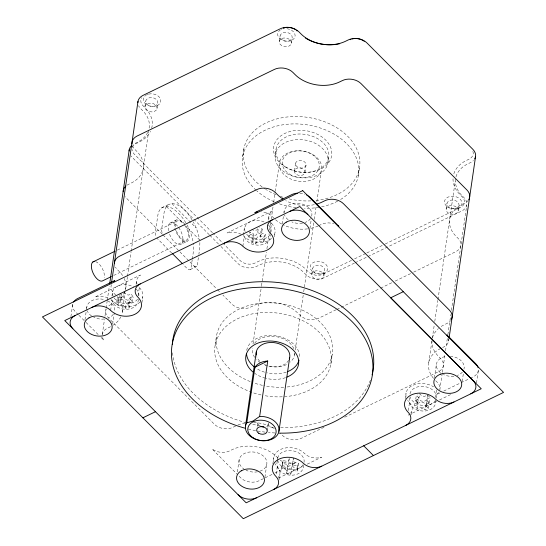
<?xml version="1.0" encoding="UTF-8"?>
<svg xmlns="http://www.w3.org/2000/svg" width="546" height="546" viewBox="0 0 546 546"><rect width="100%" height="100%" fill="white"/><g stroke="black" fill="none" stroke-linecap="round" stroke-linejoin="round"><path stroke-width="0.41" stroke-dasharray="2.73 2.05" d="M199.87 242.588L199.706 248.457L198.86 254.286M70.905 316.612L72.679 304.463M84.978 319.744L86.514 309.213M86.637 308.401L86.869 306.784M102.327 334.241L104.463 319.553M104.941 316.291L106.02 308.899M106.142 308.06L107.125 301.337M107.248 300.498L109.33 286.213M111.95 295.952L112.531 291.994M110.633 310.381L112.032 300.764A13.322 9.5 8.3 0 0 110.886 299.747M112.647 324.269L114.298 312.933M144.943 106.538L145.748 100.99M124.14 291.625L125.519 294.096L128.208 295.079L131.497 294.328L133.088 297.174L129.798 297.932L128.692 299.795L130.064 302.266L129.32 307.343L125.525 308.217L124.147 305.753L121.458 304.764L118.168 305.521L117.124 304.149L116.578 302.668L117.322 297.584L120.611 296.826L121.717 294.97L120.686 293.113M118.168 305.521L118.905 300.436L117.322 297.584M116.578 302.668L119.874 301.911L120.98 300.054L119.601 297.584L120.236 293.222M120.98 300.054L121.717 294.97M129.32 307.343L127.948 304.88L129.054 303.016L132.344 302.259L130.76 299.406L127.471 300.163L124.775 299.181L123.403 296.71L124.038 292.349M122.215 312.571L125.068 292.99M125.669 288.909L127.382 277.15M127.505 276.31L131.06 251.945M131.183 251.105L148.874 129.764M125.525 308.217L126.263 303.139L124.891 300.669L122.202 299.679L118.905 300.436M127.948 304.88L128.692 299.795M157.036 108.517A6.129 4.375 8.3 0 0 148.642 103.303A6.129 4.375 8.3 0 0 147.29 110.756A6.129 4.375 8.3 0 0 157.036 108.517L157.849 102.969A6.129 4.375 8.3 0 0 149.447 97.761A6.129 4.375 8.3 0 0 148.102 105.214A6.129 4.375 8.3 0 0 157.849 102.969M130.76 299.406L131.497 294.328M132.344 302.259L133.088 297.174M136.077 284.289L136.664 280.282M138.152 295.536L139.319 287.524A13.322 9.5 8.3 0 1 138.35 286.418M138.363 299.467C137.531 314.073 111.118 311.479 111.718 297.536M141.946 302.552L142.765 296.942M192.199 259.835L190.984 268.154A5.33 2.573 64.1 0 1 187.203 268.591L183.04 264.407M192.322 259.002L193.407 251.515A29.313 14.169 64.1 0 0 193.311 243.209M198.375 257.61L197.283 265.097A5.33 2.573 64.1 0 1 193.502 265.54M215.151 345.195L216.557 335.578M242.649 156.661L243.728 149.263M244.751 227.825C241.168 235.811 247.099 244.151 255.398 244.874C261.848 246.191 270.625 242.915 270.584 235.299M242.854 246.212L244.26 236.595A13.322 9.5 8.3 0 0 243.113 235.579M253.221 240.226L252.095 238.213L248.799 237.005L249.542 231.92L252.839 233.128L253.958 235.149L253.221 240.226L251.863 242.513L255.671 243.905L257.03 241.625L259.712 241.011L263.008 242.219L264.046 240.998L265.315 234.5L262.019 233.292L260.899 231.279L262.251 228.999L259.111 227.778M248.799 237.005L250.361 234.37L250.682 232.193M279.265 41.346L280.071 35.804M251.863 242.513L252.607 237.428L253.958 235.149M255.671 243.905L256.415 238.827L257.767 236.541L260.456 235.927L263.752 237.135L265.315 234.5M250.361 234.37L253.665 235.579L256.347 234.964L257.705 232.685L258.442 227.6M264.578 239.585L261.275 238.377L260.155 236.363L260.899 231.279M260.155 236.363L261.514 234.077L262.251 228.999M291.359 43.332A6.129 4.375 8.3 0 0 282.964 38.118A6.129 4.375 8.3 0 0 281.613 45.571A6.129 4.375 8.3 0 0 291.359 43.332L292.171 37.783A6.129 4.375 8.3 0 0 283.77 32.569A6.129 4.375 8.3 0 0 282.425 40.029A6.129 4.375 8.3 0 0 292.171 37.783M275.28 154.429L276.092 148.887M263.008 242.219L263.752 237.135M268.304 220.12L268.891 216.114M253.023 343.953L261.384 286.623M261.507 285.776L266.428 252.054M266.919 248.683L269.13 233.504M269.628 230.132L270.734 222.543M271.226 219.171L273.068 206.525M273.683 202.313L275.157 192.192M275.28 191.353L279.463 162.688M270.14 232.971L271.539 223.355A13.322 9.5 8.3 0 1 270.577 222.249M237.374 471.894L239.141 459.746M274.406 236.78L274.993 232.773M282.268 223.996L283.449 215.902M283.92 212.66L284.159 211.043M257.173 426.296L257.767 422.188A5.33 3.802 8.3 0 0 259.814 425.86M294.43 170.809L295.509 163.418M267.328 430.487L268.284 423.914M304.948 172.536A5.33 3.802 8.3 0 0 297.645 168.004A5.33 3.802 8.3 0 0 296.471 174.481A5.33 3.802 8.3 0 0 304.948 172.536L306.026 165.138A5.33 3.802 8.3 0 0 298.723 160.606A5.33 3.802 8.3 0 0 297.55 167.09A5.33 3.802 8.3 0 0 306.026 165.138M264.919 477.231L266.81 464.271M272.884 463.731L273.819 457.323M309.93 228.528L311.227 219.615M277.3 461.138C273.02 476.958 303.726 481.163 303.712 464.653M277.416 460.346L277.757 457.971M276.215 473.955L277.266 466.741A17.322 12.353 8.3 0 1 275.007 463.779M294.485 355.057L294.731 353.371M295.222 350L303.214 295.195M303.706 291.823L313.786 222.686M314.278 219.315L316.25 205.828M316.864 201.61L321.533 169.574A21.321 15.206 8.3 0 0 292.328 151.447A21.321 15.206 8.3 0 0 287.633 177.368A21.321 15.206 8.3 0 0 321.533 169.574M279.102 479.593L279.921 473.989M297.584 469.731L297.577 468.236L294.041 467.656L292.26 465.875L293.461 458.271L293.004 460.79L294.779 462.571L298.321 463.151L297.051 471.143L293.516 470.563L291.209 471.683L290.759 474.194L288.677 474.051L286.67 473.525L287.128 471.014L285.346 469.226L281.811 468.645L283.081 460.66L286.616 461.24L288.923 460.121L289.223 458.442M281.811 468.645L282.548 462.066M281.804 467.151L283.081 460.66M327.873 163.036A26.652 19.008 8.3 0 0 291.359 140.383A26.652 19.008 8.3 0 0 285.497 172.782A26.652 19.008 8.3 0 0 327.873 163.036L328.678 157.494A26.652 19.008 8.3 0 0 292.171 134.835A26.652 19.008 8.3 0 0 286.302 167.24A26.652 19.008 8.3 0 0 328.678 157.494M311.793 274.14L312.605 268.598M286.67 473.525L287.872 465.929L286.09 464.141L282.555 463.561M287.128 471.014L287.872 465.929M282.337 465.745L285.879 466.318L288.179 465.206L289.373 457.603M290.759 474.194L291.953 466.598L294.253 465.479L297.795 466.059L298.328 464.653M292.26 465.875L293.004 460.79M323.887 276.119A6.129 4.375 8.3 0 0 315.492 270.912A6.129 4.375 8.3 0 0 314.141 278.364A6.129 4.375 8.3 0 0 323.887 276.119L324.699 270.577A6.129 4.375 8.3 0 0 316.298 265.363A6.129 4.375 8.3 0 0 314.953 272.816A6.129 4.375 8.3 0 0 324.699 270.577M297.051 471.143L297.795 466.059M297.577 468.236L298.321 463.151M330.849 364.134L332.255 354.518M358.347 175.6L359.425 168.202M405.221 398.764L406.04 393.161M409.404 397.761C406.285 413.131 436.015 416.578 435.933 400.484M408.319 410.585L409.493 402.573A17.322 12.353 8.3 0 1 407.698 400.382M411.445 414.626L412.141 409.821M427.484 394.976L426.747 400.061L423.921 401.426L421.034 400.955L418.857 398.764L419.594 393.686L421.778 395.87L424.658 396.348L427.484 394.976L430.002 397.502L427.177 398.873L426.808 400.928L428.985 403.112L428.241 408.196L424.986 409.78L422.802 407.589L419.922 407.118L417.096 408.49L414.578 405.958L415.322 400.88L418.147 399.508L418.516 397.454L416.339 395.263L417.315 394.628M414.578 405.958L417.403 404.593L417.772 402.538L415.595 400.348L416.339 395.263M417.772 402.538L418.516 397.454M446.116 208.954L446.928 203.405M417.096 408.49L417.833 403.405L420.659 402.033L423.546 402.504L425.723 404.695L424.986 409.78M428.747 362.742L432.2 339.086M432.323 338.247L434.282 324.802M434.773 321.444L437.837 300.436M437.96 299.597L455.528 179.108M428.241 408.196L426.064 406.006L426.808 400.928M426.064 406.006L426.433 403.958L429.258 402.586L430.002 397.502M458.21 210.933A6.129 4.375 8.3 0 0 449.815 205.719A6.129 4.375 8.3 0 0 448.464 213.172A6.129 4.375 8.3 0 0 458.21 210.933L459.022 205.392A6.129 4.375 8.3 0 0 450.621 200.177A6.129 4.375 8.3 0 0 449.276 207.63A6.129 4.375 8.3 0 0 459.022 205.392M434.425 377.771L436.431 364.005M435.606 397.345L436.773 389.332M442.26 373.177L439.878 389.489A13.322 9.5 8.3 0 0 437.223 382.248L435.114 380.132M442.376 372.358L445.045 354.067M445.536 350.709L447.372 338.104M447.863 334.746L450.805 314.585M451.412 310.381L466.782 205.023M448.641 341.073L448.996 338.629M462.203 381.483L463.383 373.389M476.515 382.999L478.282 370.85M257.767 228.74L257.091 229.88L254.402 230.501L251.767 229.532M192.028 219.785C187.428 212.367 180.883 203.835 171.383 203.528L167.936 204.893L165.445 208.006L164.066 212.66L161.643 229.3A5.33 2.573 64.1 0 0 162.797 234.125M415.595 400.348L418.857 398.764M428.985 403.112L425.723 404.695M271.983 474.467L259.159 480.726A13.322 9.5 8.3 0 1 240.568 477.682L238.192 475.286M275.007 472.993L296.13 462.687A13.322 9.5 8.3 0 1 280.118 460.066M161.643 207.951L167.936 204.893M169.881 223.116L176.181 220.058M117.288 250.116L176.815 221.226M113.691 275.45L186.957 239.892M169.581 234.323A11.992 5.794 64.1 0 0 181.299 244.117L187.592 241.059M190.281 269.56L196.574 266.509M318.721 225.689L321.451 224.365A13.322 9.5 8.3 0 1 333.777 223.744M351.515 260.367L322.556 274.399A10.661 7.603 8.3 0 1 308.688 272.126L304.702 268.243A34.644 24.713 8.3 0 0 259.623 260.858L254.504 263.261A10.661 7.603 8.3 0 1 240.636 260.988L213.09 233.347M354.579 258.879L366.073 253.303M366.844 252.928L384.473 244.376M385.237 244.001L460.913 207.255A10.661 7.603 8.3 0 0 462.701 197.386L458.872 193.42A34.644 24.713 8.3 0 1 453.078 177.6M354.374 263.111L324.467 277.621A13.322 9.5 8.3 0 1 305.876 274.577L303.774 272.461A31.982 22.809 8.3 0 0 259.145 265.158L256.415 266.482A13.322 9.5 8.3 0 1 237.824 263.438L219.376 244.908M355.146 262.735L461.732 211.009A13.322 9.5 8.3 0 0 464.127 197.782L462.018 195.666A31.982 22.809 8.3 0 1 455.391 181.252M336.179 309.725L318.543 318.284A13.322 9.5 8.3 0 1 299.945 315.24L297.843 313.124A31.982 22.809 8.3 0 0 253.214 305.821L250.484 307.145A13.322 9.5 8.3 0 1 231.893 304.102L222.898 295.065M336.943 309.357L379.886 288.513M380.651 288.145L392.158 282.562M395.222 281.074L410.558 273.628M413.629 272.14L455.801 251.672A13.322 9.5 8.3 0 0 458.196 238.445L456.087 236.329A31.982 22.809 8.3 0 1 461.834 204.579L464.564 203.255A13.322 9.5 8.3 0 0 468.372 200.164M235.695 425.969L232.965 427.293A13.322 9.5 8.3 0 1 214.373 424.249L108.429 317.827A13.322 9.5 8.3 0 1 106.108 309.377M324.024 427.265L301.017 438.431A13.322 9.5 8.3 0 1 282.425 435.387L280.316 433.271M344.724 417.219L438.281 371.819A13.322 9.5 8.3 0 0 440.677 358.585L438.568 356.47A31.982 22.809 8.3 0 1 432.002 340.567M278.446 478.132L304.211 465.629M307.241 464.155L321.642 457.166A13.322 9.5 8.3 0 1 304.552 453.501A17.322 12.353 8.3 0 0 284.268 448.191A17.322 12.353 8.3 0 0 273.826 460.571M436.472 401.447L408.394 415.069A13.322 9.5 8.3 0 0 408.988 414.653M439.51 399.972L450.894 394.444M439.919 392.915L436.131 394.744A13.322 9.5 8.3 0 0 438.991 391.837M443.7 391.086L460.36 383.046M461.117 382.685L469.451 378.665M470.208 378.296L473.239 376.836A13.322 9.5 8.3 0 0 478.276 368.359M119.601 297.584L123.403 296.71M130.064 302.266L126.263 303.139M288.636 462.687L292.717 463.356M291.496 469.116L287.414 468.448M257.705 232.685L261.514 234.077M256.415 238.827L252.607 237.428M426.747 400.061L429.258 402.586M417.833 403.405L415.322 400.88M78.317 314.694L75.334 311.705A13.322 9.5 8.3 0 1 72.816 303.856M78.917 315.288L85.49 321.86M86.084 322.461L98.635 335.005M101.024 337.394L104.013 340.376A13.322 9.5 8.3 0 1 102.477 337.36M274.099 218.386L271.99 216.271A13.322 9.5 8.3 0 0 261.459 211.807M212.49 232.746L133.845 153.719A10.661 7.603 8.3 0 1 132.043 149.345M209.255 234.739L131.879 157.016A13.322 9.5 8.3 0 1 130.91 155.91M209.848 235.34L218.775 244.308M171.915 203.59L196.178 227.962M166.53 206.654L182.965 223.164A10.661 5.153 64.1 0 0 175.737 228.617M162.462 234.357L125.949 197.679A13.322 9.5 8.3 0 1 124.986 196.574M163.063 234.957L216.933 289.073M217.499 289.639L220.523 292.676M171.731 253.051L158.047 239.305A5.33 2.573 64.1 0 1 157.228 238.336M115.848 295.181L113.739 293.065A13.322 9.5 8.3 0 1 111.418 284.623M277.921 457.985L276.87 456.927A31.982 22.809 8.3 0 0 232.241 449.624L229.518 450.948A13.322 9.5 8.3 0 1 212.066 448.928L237.599 474.686M184.944 224.42L183.101 222.242L179.293 219.697A11.992 5.794 64.1 0 0 175.525 230.296A11.992 5.794 64.1 0 0 186.691 241.516A11.992 5.794 64.1 0 0 186.582 227.02L186.206 226.426L199.406 239.68L198.799 235.899L196.587 228.842L193.366 221.901M124.208 278.446A31.982 22.809 8.3 0 1 125.334 290.37M124.863 291.796A31.982 22.809 8.3 0 1 113.554 303.276L110.824 304.6A13.322 9.5 8.3 0 0 107.425 307.166M122.604 275.566A31.982 22.809 8.3 0 0 119.294 271.526L117.192 269.41A13.322 9.5 8.3 0 1 115.452 267.13M314.346 204.668A31.982 22.809 8.3 0 1 285.715 200.669M432.534 337.626A31.982 22.809 8.3 0 1 438.458 328.549M441.195 326.488A31.982 22.809 8.3 0 1 444.314 324.72L447.044 323.396A13.322 9.5 8.3 0 0 450.443 320.83M237.96 424.972A31.982 22.809 8.3 0 1 244.82 423.075M253.658 422.488A31.982 22.809 8.3 0 1 274.426 428.63M127.047 185.19A13.322 9.5 8.3 0 1 128.344 184.452L131.074 183.128A31.982 22.809 8.3 0 0 136.821 151.379L134.712 149.263A13.322 9.5 8.3 0 1 132.412 145.762M303.166 464.626A13.322 9.5 8.3 0 1 281.163 465.909A13.322 9.5 8.3 0 1 286.889 450.737A13.322 9.5 8.3 0 1 304.054 462.278M137.585 299.188A13.322 9.5 8.3 0 1 125.71 303.699A13.322 9.5 8.3 0 1 113.8 297.55M113.138 296.355A13.322 9.5 8.3 0 1 117.922 285.851A13.322 9.5 8.3 0 1 133.715 287.121M136.172 289.052A13.322 9.5 8.3 0 1 138.821 296.301M270.161 234.48A13.322 9.5 8.3 0 1 257.937 239.53A13.322 9.5 8.3 0 1 245.666 232.794M245.106 231.572A13.322 9.5 8.3 0 1 250.505 221.526A13.322 9.5 8.3 0 1 265.943 222.952M268.393 224.884A13.322 9.5 8.3 0 1 271.048 232.132M435.394 400.457A13.322 9.5 8.3 0 1 421.867 405.378A13.322 9.5 8.3 0 1 410.135 396.922M409.985 393.803A13.322 9.5 8.3 0 1 424.829 386.602A13.322 9.5 8.3 0 1 436.281 398.109M241.1 234.254A13.322 9.5 8.3 0 0 227.102 232.958L272.638 210.865A13.322 9.5 8.3 0 0 269.499 220.468M271.539 223.355A17.322 12.353 8.3 0 1 273.839 235.824M271.601 238.479A17.322 12.353 8.3 0 1 244.26 236.595M137.019 284.022A13.322 9.5 8.3 0 1 140.411 275.034L94.881 297.126A13.322 9.5 8.3 0 1 108.872 298.423M139.319 287.524A17.322 12.353 8.3 0 1 141.619 299.993M140.029 302.034A17.322 12.353 8.3 0 1 112.032 300.764M299.87 193.168A13.322 9.5 8.3 0 1 304.941 194.246M277.266 466.741A13.322 9.5 8.3 0 1 278.269 477.402M406.053 396.403A17.322 12.353 8.3 0 1 414.475 384.602A17.322 12.353 8.3 0 1 433.585 386.821M250.136 381.552A58.627 41.817 8.3 0 1 231.463 313.561A58.627 41.817 8.3 0 1 325.211 328.01A58.627 41.817 8.3 0 1 285.947 387.066M283.688 387.203A58.627 41.817 8.3 0 1 263.936 385.66M262.442 385.339A58.627 41.817 8.3 0 1 253.658 382.862M261.036 394.949A58.627 41.817 8.3 0 1 224.699 327.682A58.627 41.817 8.3 0 1 321.546 334.807A58.627 41.817 8.3 0 1 284.541 396.683M282.289 396.812A58.627 41.817 8.3 0 1 263.288 395.42M450.225 356.21A14.019 9.999 8.3 0 1 463.95 369.171M462.36 372.119A14.019 9.999 8.3 0 1 457.268 375.45M453.91 376.221A14.019 9.999 8.3 0 1 443.325 374.488M440.431 372.693A14.019 9.999 8.3 0 1 446.614 356.306M409.493 402.573A13.322 9.5 8.3 0 1 410.899 412.715M370.393 380.159A101.269 72.229 8.3 0 1 280.699 427.593M273.287 427.279A101.269 72.229 8.3 0 1 266.701 426.672M260.135 425.757A101.269 72.229 8.3 0 1 252.013 424.181M246.41 422.802A101.269 72.229 8.3 0 1 172.488 352.491M274.952 432.971A101.269 72.229 8.3 0 1 268.359 432.48M265.069 432.118A101.269 72.229 8.3 0 1 246.396 428.555M102.239 334.855A13.322 9.5 8.3 0 1 107.371 328.255L110.101 326.931A31.982 22.809 8.3 0 0 111.705 326.092M286.322 372.126A26.652 19.008 8.3 0 1 266.776 372.788M264.551 372.174A26.652 19.008 8.3 0 1 255.576 367.827M246.71 350.361A26.652 19.008 8.3 0 1 275.525 335.824A26.652 19.008 8.3 0 1 299.461 357.732M285.517 377.668A26.652 19.008 8.3 0 1 265.963 378.337M265.404 378.194A26.652 19.008 8.3 0 1 254.77 373.368M259.985 471.191A14.019 9.999 8.3 0 0 266.311 460.012A14.019 9.999 8.3 0 0 252.027 451.917L251.119 451.917A14.019 9.999 8.3 0 0 239.619 458.169A14.019 9.999 8.3 0 0 243.809 468.932M257.494 471.833A14.019 9.999 8.3 0 1 246.034 470.236M107.644 300.826A14.019 9.999 8.3 0 1 114.387 311.95M113.227 314.353A14.019 9.999 8.3 0 1 108.483 317.943M104.347 319.007A14.019 9.999 8.3 0 1 93.762 317.274M91.537 315.97A14.019 9.999 8.3 0 1 87.244 310.722M86.787 308.749A14.019 9.999 8.3 0 1 98.84 298.955L99.747 298.955A14.019 9.999 8.3 0 1 104.272 299.59M311.677 216.209A14.019 9.999 8.3 0 0 297.038 203.214L296.13 203.214A14.019 9.999 8.3 0 0 284.077 213.001M310.517 218.612A14.019 9.999 8.3 0 1 304.996 222.488M302.511 223.13A14.019 9.999 8.3 0 1 295.304 222.98L294.417 222.768A14.019 9.999 8.3 0 1 291.857 221.894M288.158 219.738A14.019 9.999 8.3 0 1 284.527 214.981M433.517 378.385A31.982 22.809 8.3 0 1 440.861 348.382L443.591 347.058A13.322 9.5 8.3 0 0 448.628 338.581M117.062 296.485A31.982 22.809 8.3 0 1 121.881 314.025M120.816 316.851A31.982 22.809 8.3 0 1 113.22 325.17M318.168 225.948A31.982 22.809 8.3 0 1 309.596 228.583M307.603 228.876A31.982 22.809 8.3 0 1 283.456 224.925M281.681 224.01A31.982 22.809 8.3 0 1 275.423 219.635M294.649 353.474A21.321 15.206 8.3 0 1 290.308 362.08M286.404 364.632A21.321 15.206 8.3 0 1 268.4 366.1M267.629 365.895A21.321 15.206 8.3 0 1 263.95 364.605M260.585 362.851A21.321 15.206 8.3 0 1 256.654 359.759M254.661 357.371A21.321 15.206 8.3 0 1 252.409 348.171M254.607 343.263A21.321 15.206 8.3 0 1 276.522 336.711A21.321 15.206 8.3 0 1 294.294 350.266M288.575 360.374A16.919 12.067 8.3 0 1 267.984 365.888M265.8 365.117A16.919 12.067 8.3 0 1 264.244 364.4M259.678 361.131A16.919 12.067 8.3 0 1 256.75 356.681M268.284 422.918A5.33 3.802 8.3 0 1 266.271 426.303M147.72 132.385A31.982 22.809 8.3 0 1 137.005 142.465L134.275 143.789A13.322 9.5 8.3 0 0 132.971 144.526M149.119 128.105A31.982 22.809 8.3 0 0 142.752 110.715L140.643 108.599A13.322 9.5 8.3 0 1 138.595 105.712M455.985 176.822A31.982 22.809 8.3 0 1 467.765 163.916L470.495 162.592A13.322 9.5 8.3 0 0 473.437 160.524M132.391 147.393A10.661 7.603 8.3 0 1 135.633 143.851L140.636 141.332A34.644 24.713 8.3 0 0 150.505 131.32M286.937 28.692A8.797 6.272 8.3 0 1 294.744 37.415A8.797 6.272 8.3 0 1 281.873 40.022A8.797 6.272 8.3 0 1 280.187 30.057M281.047 29.573A8.797 6.272 8.3 0 1 281.511 29.368M283.019 28.89A8.797 6.272 8.3 0 1 284.657 28.645M148.696 94.076A8.797 6.272 8.3 0 1 160.817 100.6A8.797 6.272 8.3 0 1 149.099 105.856A8.797 6.272 8.3 0 1 145.475 95.523M145.864 95.25A8.797 6.272 8.3 0 1 146.724 94.765M147.188 94.554A8.797 6.272 8.3 0 1 148.178 94.212M472.897 151.331A10.661 7.603 8.3 0 1 469.683 158.831L464.673 161.35A34.644 24.713 8.3 0 0 453.651 174.42M256.129 190.267A58.627 41.817 8.3 0 1 262.155 131.736A58.627 41.817 8.3 0 1 344.035 141.243A58.627 41.817 8.3 0 1 339.789 199.979M337.626 201.174A58.627 41.817 8.3 0 1 321.553 206.818M319.403 207.227A58.627 41.817 8.3 0 1 304.477 208.347M296.089 207.726A58.627 41.817 8.3 0 1 278.33 203.433M274.167 201.767A58.627 41.817 8.3 0 1 256.757 190.827M262.107 186.882A58.627 41.817 8.3 0 1 267.363 122.27A58.627 41.817 8.3 0 1 354.688 145.127A58.627 41.817 8.3 0 1 314.612 200.628M310.865 200.887A58.627 41.817 8.3 0 1 288.124 198.676M282.985 197.256A58.627 41.817 8.3 0 1 280.118 196.294M275.928 194.663A58.627 41.817 8.3 0 1 266.202 189.646M265.595 189.264A58.627 41.817 8.3 0 1 263.82 188.097M184.603 225.102A10.661 5.153 64.1 0 1 186.677 240.083A10.661 5.153 64.1 0 1 176.092 229.9M95.632 261.643A10.661 5.153 64.1 0 1 104.416 277.812M185.811 222.761A29.313 14.169 64.1 0 0 157.774 215.718L155.344 232.35A5.33 2.573 64.1 0 0 156.497 237.182M187.066 224.959A29.313 14.169 64.1 0 1 193.188 242.369M178.651 227.477A11.992 5.794 64.1 0 1 181.299 244.117M168.516 230.733A11.992 5.794 64.1 0 1 170.372 222.823A11.992 5.794 64.1 0 1 177.743 226.324M151.658 128.262A34.644 24.713 8.3 0 0 146.437 109.261L142.608 105.296A10.661 7.603 8.3 0 1 141.885 97.625M289.51 174.113A18.653 13.302 8.3 0 0 319.178 167.294A18.653 13.302 8.3 0 0 293.618 151.433A18.653 13.302 8.3 0 0 289.51 174.113M313.616 272.372A8.797 6.272 8.3 0 0 327.6 269.158A8.797 6.272 8.3 0 0 315.547 261.677A8.797 6.272 8.3 0 0 313.616 272.372M447.938 207.187A8.797 6.272 8.3 0 0 461.923 203.972A8.797 6.272 8.3 0 0 449.87 196.492A8.797 6.272 8.3 0 0 447.938 207.187M284.964 166.796A29.313 20.912 8.3 0 0 331.579 156.074A29.313 20.912 8.3 0 0 291.421 131.149A29.313 20.912 8.3 0 0 284.964 166.796"/><path stroke-width="0.82" d="M109.698 283.695L129.225 149.775M111.561 282.562L137.988 101.358M245.523 425.866L256.306 351.931M246.819 422.672L254.907 367.226C257.719 363.029 262.865 361.254 267.724 361.008L259.637 416.455L253.016 421.048L246.649 422.884A16.919 12.067 8.3 0 0 258.62 440.192A16.919 12.067 8.3 0 0 279.04 430.282A16.919 12.067 8.3 0 0 259.978 416.414L259.637 416.455M278.917 431.333L289.701 357.398M449.119 337.81L475.546 156.606M92.861 261.971L114.994 251.228M111.404 276.563L103.01 280.637A10.661 5.153 64.1 0 1 93.134 273.205A10.661 5.153 64.1 0 1 94.117 261.473M142.875 417.813L155.467 411.698M403.296 291.68L390.704 297.795L481.238 388.759L246.171 502.825L64.756 320.57L299.829 206.504L473.15 380.61A13.322 9.5 8.3 0 1 470.754 393.843M254.907 367.226L267.724 361.008M350.211 39.694L350.805 39.421M296.621 30.556L297.092 30.999M172.57 253.774L182.289 263.534M363.704 445.789L373.423 455.555M451.76 318.618A13.322 9.5 8.3 0 0 449.44 310.169L343.495 203.747A13.322 9.5 8.3 0 0 324.897 200.703L322.174 202.027A31.982 22.809 8.3 0 1 316.885 204.04M451.508 319.198A13.322 9.5 8.3 0 1 451.208 319.765M114.428 263.404A13.322 9.5 8.3 0 1 119.588 256.176L256.845 189.564A13.322 9.5 8.3 0 1 275.443 192.608L277.545 194.724A31.982 22.809 8.3 0 0 282.889 199.017M469.28 198.471A13.322 9.5 8.3 0 0 466.96 190.028L361.015 83.606A13.322 9.5 8.3 0 0 342.424 80.562L339.694 81.886A31.982 22.809 8.3 0 1 295.072 74.584L292.963 72.468A13.322 9.5 8.3 0 0 274.372 69.424L137.107 136.036A13.322 9.5 8.3 0 0 131.982 143.885M469.028 199.051A13.322 9.5 8.3 0 1 468.727 199.618M123.191 191.68A13.322 9.5 8.3 0 1 125.908 186.05M224.263 243.168A13.322 9.5 8.3 0 1 242.854 246.212A17.322 12.353 8.3 0 0 267.028 250.164A17.322 12.353 8.3 0 0 270.14 232.971A13.322 9.5 8.3 0 1 272.536 219.738M478.132 367.731A13.322 9.5 8.3 0 0 475.634 363.609L446.956 334.937A13.322 9.5 8.3 0 1 447.727 336.111M453.965 401.993A13.322 9.5 8.3 0 1 435.374 398.949A17.322 12.353 8.3 0 0 411.199 394.99A17.322 12.353 8.3 0 0 408.087 412.189A13.322 9.5 8.3 0 1 405.692 425.416M256.681 497.734A13.322 9.5 8.3 0 1 238.083 494.69M140.308 283.906A13.322 9.5 8.3 0 0 137.913 297.14A17.322 12.353 8.3 0 1 134.801 314.332A17.322 12.353 8.3 0 1 110.633 310.381A13.322 9.5 8.3 0 0 92.035 307.337M289.325 211.589A13.322 9.5 8.3 0 1 307.917 214.633M297.283 193.175A13.322 9.5 8.3 0 0 291.803 194.588L254.839 212.633A13.322 9.5 8.3 0 1 257.2 212.019M306.497 194.902A13.322 9.5 8.3 0 1 310.401 197.632L338.895 226.392A13.322 9.5 8.3 0 0 337.592 225.478M72.85 328.712A13.322 9.5 8.3 0 1 75.246 315.486M73.567 302.115A13.322 9.5 8.3 0 1 77.73 298.478L114.837 280.576A13.322 9.5 8.3 0 0 113.698 281.436M273.471 489.585A13.322 9.5 8.3 0 0 275.866 476.358A17.322 12.353 8.3 0 1 278.979 459.159A17.322 12.353 8.3 0 1 303.146 463.117A13.322 9.5 8.3 0 0 321.744 466.161M299.017 360.183A26.652 19.008 8.3 0 1 287.797 371.567M254.306 366.885A26.652 19.008 8.3 0 1 246.553 354.088M253.501 372.427A26.652 19.008 8.3 0 1 254.654 344.635A26.652 19.008 8.3 0 1 293.182 350.02A26.652 19.008 8.3 0 1 286.984 377.109M172.338 344.567A101.269 72.229 8.3 0 1 284.234 283.313A101.269 72.229 8.3 0 1 372.072 374.87M245.598 428.344A101.269 72.229 8.3 0 1 193.789 309.056A101.269 72.229 8.3 0 1 361.554 333.012A101.269 72.229 8.3 0 1 279.067 433.121M256.32 355.098A16.919 12.067 8.3 0 1 274.058 342.629A16.919 12.067 8.3 0 1 289.278 358.92M263.732 426.89A5.33 3.802 8.3 0 1 261.015 426.446M129.115 151.01A13.322 9.5 8.3 0 1 131.839 145.386M137.885 102.593A13.322 9.5 8.3 0 1 143.038 95.373L280.303 28.761A13.322 9.5 8.3 0 1 298.894 31.805L301.003 33.92A31.982 22.809 8.3 0 0 345.625 41.223L348.355 39.899A13.322 9.5 8.3 0 1 366.946 42.943L472.891 149.358A13.322 9.5 8.3 0 1 474.658 158.954M283.34 28.064A10.661 7.603 8.3 0 1 283.954 27.866M285.23 27.573A10.661 7.603 8.3 0 1 292.049 28.044M292.697 28.262A10.661 7.603 8.3 0 1 294.533 29.095M295.099 29.429A10.661 7.603 8.3 0 1 295.639 29.784M339.735 43.707A34.644 24.713 8.3 0 1 338.336 44.001M337.626 44.137A34.644 24.713 8.3 0 1 305.548 38.111M352.006 39.005A10.661 7.603 8.3 0 1 353.951 38.616M355.999 38.513A10.661 7.603 8.3 0 1 363.151 40.568M363.691 40.923A10.661 7.603 8.3 0 1 364.196 41.298M88.998 317.861L88.336 318.27A14.019 9.999 8.3 0 0 88.07 332.227A14.019 9.999 8.3 0 0 107.446 334.248L108.108 333.838A14.019 9.999 8.3 0 0 109.261 320.693A14.019 9.999 8.3 0 0 91.216 316.871L88.998 317.861M286.281 222.12L285.619 222.522A14.019 9.999 8.3 0 0 284.2 235.387A14.019 9.999 8.3 0 0 301.713 239.749L302.518 239.496A14.019 9.999 8.3 0 0 304.736 238.5L305.398 238.097A14.019 9.999 8.3 0 0 306.552 224.952A14.019 9.999 8.3 0 0 288.5 221.123L286.281 222.12M241.271 470.823L240.609 471.225A14.019 9.999 8.3 0 0 245.761 488.131A14.019 9.999 8.3 0 0 264.387 479.095A14.019 9.999 8.3 0 0 243.489 469.826L241.271 470.823M302.702 190.622L42.445 316.919L243.298 518.7L503.555 392.41L302.702 190.622M440.772 374.085L440.001 374.379A14.019 9.999 8.3 0 0 441.38 391.741A14.019 9.999 8.3 0 0 461.725 384.009A14.019 9.999 8.3 0 0 440.772 374.085M253.344 437.96A14.257 10.169 8.3 0 0 276.017 432.746A14.257 10.169 8.3 0 0 256.483 420.625A14.257 10.169 8.3 0 0 253.344 437.96M258.736 433.258A5.33 3.802 8.3 0 0 267.206 431.306A5.33 3.802 8.3 0 0 259.91 426.774A5.33 3.802 8.3 0 0 258.736 433.258"/></g></svg>
